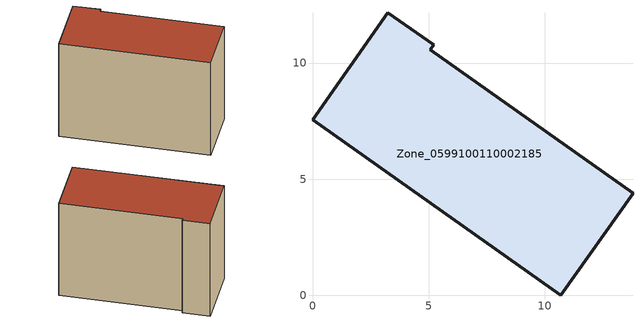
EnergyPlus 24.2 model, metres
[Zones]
Zone_0599100110002185
 floor ground (C_G): 0,7.56 3.25,12.17 5.22,10.78 5.07,10.57 13.79,4.4 10.68,0 z4.3
 wall outside (C_F): 10.68,0 13.79,4.4 5.07,10.57 5.22,10.78 3.25,12.17 0,7.56 10.68,0 z4.3:13.81
 roof outside (C_R): 3.25,12.17 0,7.56 10.68,0 13.79,4.4 5.07,10.57 5.22,10.78 z13.81
[BUILDING]
Pand.0599100110002185: North Axis=0; Terrain=City; Loads Convergence Tolerance Value=0.04; Temperature Convergence Tolerance Value=0.4; Solar Distribution=FullExterior; Maximum Number of Warmup Days=25; Minimum Number of Warmup Days=1
[Site:Location]
Rotterdam.The.Hague.AP_ZH_NLD Design_Conditions: Latitude=51.96; Longitude=4.45; Time Zone=1; Elevation=-4.5
[SITE:GROUNDTEMPERATURE:BUILDINGSURFACE]
18, 18, 18, 18, 18, 18, 18, 18, 18, 18, 18, 18
[MATERIAL] Thermal Absorptance=0.9; Solar Absorptance=0.7; Visible Absorptance=0.7
Name | Roughness | Thickness | Conductivity | Density | Specific Heat
G.TI.2015-2018 | MediumSmooth | 0.15 | 0.0428571 | 540 | 1210
F.TI.2015-2018 | Rough | 0.3 | 0.0666667 | 1920 | 840
R.TI.2015-2018 | MediumRough | 0.2 | 0.0333333 | 1500 | 1000
[CONSTRUCTION]
C_G: G.TI.2015-2018
C_F: F.TI.2015-2018
C_R: R.TI.2015-2018
[ZONE]
Zone_0599100110002185: Type=1; Multiplier=1; Ceiling Height=Autocalculate; Volume=Autocalculate; Floor Area=autocalculate; Part of Total Floor Area=Yes
[ZONEINFILTRATION:DESIGNFLOWRATE]
Infil_Zone_0599100110002185: Zone or ZoneList or Space or SpaceList=Zone_0599100110002185; Schedule=AlwaysOn; Design Flow Rate Calculation Method=Flow/Area; Flow Rate per Floor Area=0.0015; Constant Term Coefficient=1; Temperature Term Coefficient=0; Velocity Term Coefficient=0; Velocity Squared Term Coefficient=0
[HVACTEMPLATE:ZONE:IDEALLOADSAIRSYSTEM]
Zone_0599100110002185: Maximum Heating Supply Air Temperature=50; Minimum Cooling Supply Air Temperature=13; Maximum Heating Supply Air Humidity Ratio=0.0156; Minimum Cooling Supply Air Humidity Ratio=0.0077; Heating Limit=NoLimit; Cooling Limit=NoLimit; Dehumidification Control Type=ConstantSensibleHeatRatio; Cooling Sensible Heat Ratio=0.7; Dehumidification Setpoint=60; Humidification Control Type=None; Humidification Setpoint=30; Outdoor Air Method=None; Outdoor Air Flow Rate per Person=0.00944; Outdoor Air Flow Rate per Zone Floor Area=0; Outdoor Air Flow Rate per Zone=0; Demand Controlled Ventilation Type=None; Outdoor Air Economizer Type=NoEconomizer; Heat Recovery Type=None; Sensible Heat Recovery Effectiveness=0.7; Latent Heat Recovery Effectiveness=0.65
[ZONECONTROL:THERMOSTAT]
ThermostatControl_Zone_0599100110002185: Zone or ZoneList=Zone_0599100110002185; Control Type Schedule=DualSetpointControlType; Control 1=Thermostat_Zone_0599100110002185; Temperature Difference Between Cutout And Setpoint=0
[THERMOSTATSETPOINT:DUALSETPOINT]
Thermostat_Zone_0599100110002185: Heating Setpoint Temperature Schedule=HeatingSetpoint_Zone_0599100110002185; Cooling Setpoint Temperature Schedule=CoolingSetpoint_Zone_0599100110002185
[SCHEDULE:COMPACT]
HeatingSetpoint_Zone_0599100110002185: Through: 12/31, For: AllDays, Until: 24:00, 21
CoolingSetpoint_Zone_0599100110002185: Through: 12/31, For: AllDays, Until: 24:00, 24
DualSetpointControlType: Through: 12/31, For: AllDays, Until: 24:00, 4
AlwaysOn: Through: 12/31, For: AllDays, Until: 24:00, 1
